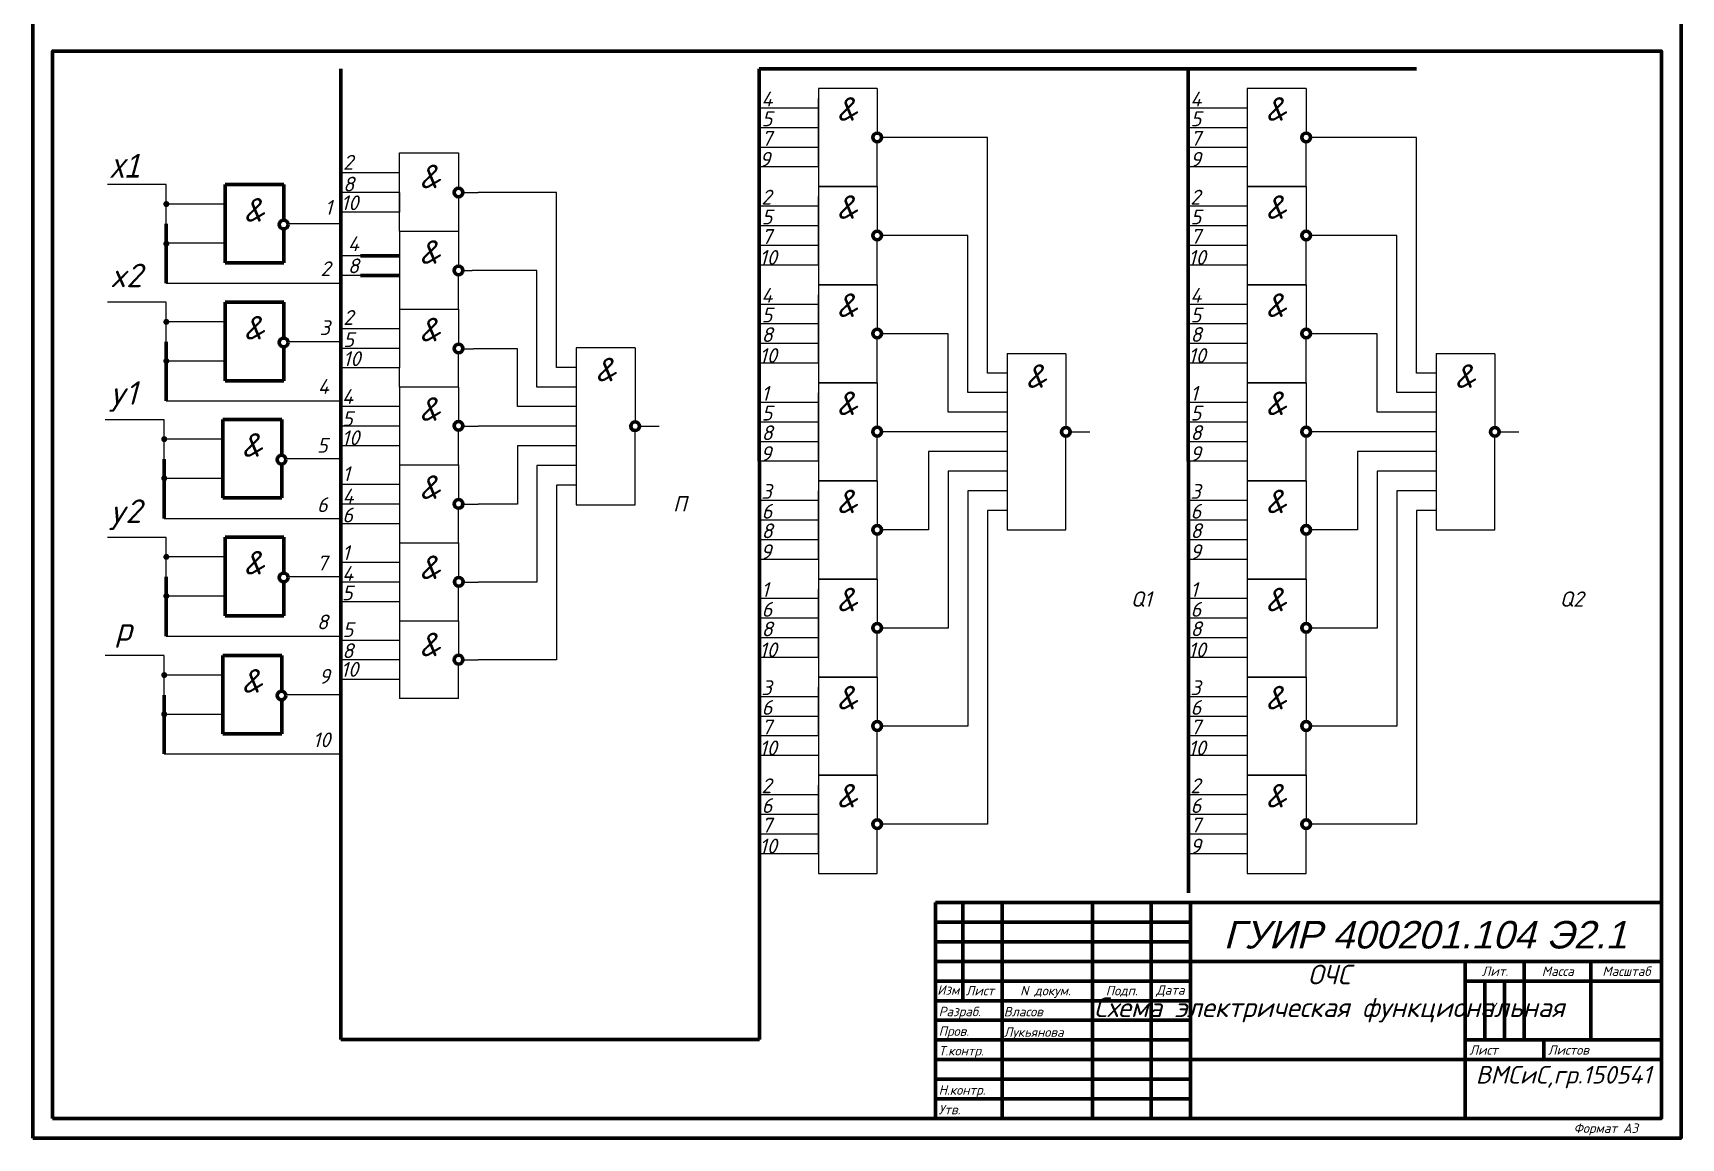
# Model space of a CAD drawing. Header units: millimetres. Extents: x -1147 to 900, y -260 to 949.
# Drawn here: x -692.5 to -272.5, y 74.8 to 356.4 of the extents above; entities that cross this region are included whole.
import ezdxf
from ezdxf.enums import TextEntityAlignment as Align

# ---------------------------------------------------------------- set-up
doc = ezdxf.new("R2010")
doc.units = ezdxf.units.MM
doc.header["$LTSCALE"] = 0.5
doc.layers.get('0').update_dxf_attribs({"lineweight": 60})
doc.styles.get("Standard").update_dxf_attribs({"font": 'isocpeui.ttf', "width": 0.9})
doc.styles.add('ЕСКД_wwcade', font='wwcade.shx', dxfattribs={"width": 0.9, "oblique": 15})
doc.styles.add('чер', font='isocpeur.ttf', dxfattribs={"oblique": 15})

msp = doc.modelspace()

# ---------------------------------------------------------------- hatches: boundary and pattern name
at = {"lineweight": 20, "transparency": 33554551}
h = msp.add_hatch(color=256, dxfattribs=at)
edge = h.paths.add_edge_path()
edge.add_arc((-658.56, 312.78), 0.773, 0, 360)
at = {"lineweight": 20}
h = msp.add_hatch(color=256, dxfattribs=at)
edge = h.paths.add_edge_path()
edge.add_arc((-658.56, 302.69), 0.773, 0, 360)
at = {"lineweight": 20, "transparency": 33554551}
h = msp.add_hatch(color=256, dxfattribs=at)
edge = h.paths.add_edge_path()
edge.add_arc((-658.56, 282.76), 0.773, 0, 360)
h = msp.add_hatch(color=256, dxfattribs=at)
edge = h.paths.add_edge_path()
edge.add_arc((-658.56, 272.78), 0.773, 0, 360)
h = msp.add_hatch(color=256, dxfattribs=at)
edge = h.paths.add_edge_path()
edge.add_arc((-659.09, 252.88), 0.773, 0, 360)
h = msp.add_hatch(color=256, dxfattribs=at)
edge = h.paths.add_edge_path()
edge.add_arc((-659.09, 242.91), 0.773, 0, 360)
h = msp.add_hatch(color=256, dxfattribs=at)
edge = h.paths.add_edge_path()
edge.add_arc((-658.56, 222.88), 0.773, 0, 360)
h = msp.add_hatch(color=256, dxfattribs=at)
edge = h.paths.add_edge_path()
edge.add_arc((-658.56, 212.91), 0.773, 0, 360)
h = msp.add_hatch(color=256, dxfattribs=at)
edge = h.paths.add_edge_path()
edge.add_arc((-659.09, 192.76), 0.773, 0, 360)
h = msp.add_hatch(color=256, dxfattribs=at)
edge = h.paths.add_edge_path()
edge.add_arc((-659.09, 182.78), 0.773, 0, 360)

# ---------------------------------------------------------------- linework, layer by layer
at = {"lineweight": 60, "transparency": 33554551}
for p, q in [((-614.12, 345.22), (-614.12, 347.23)), ((-492.27, 347.23), (-507.44, 347.23))]:
    msp.add_line(p, q, dxfattribs=at)
at = {"lineweight": 60}
for p, q in [((-614.12, 337.78), (-614.12, 345.22)), ((-507.42, 147.23), (-507.44, 347.23)), ((-492.27, 347.23), (-339.99, 347.23)), ((-492.27, 347.23), (-473.98, 347.23)), ((-398.11, 147.23), (-398.13, 347.23)), ((-614.12, 337.78), (-614.12, 150.93)), ((-614.12, 150.93), (-614.12, 99.93)), ((-507.41, 99.93), (-507.41, 147.23)), ((-398.11, 147.23), (-398.11, 137.23)), ((-462.55, 134.78), (-277.55, 134.78)), ((-462.55, 134.78), (-462.55, 79.78)), ((-455.55, 109.78), (-455.55, 134.78)), ((-445.55, 134.78), (-445.55, 79.78)), ((-422.55, 79.78), (-422.55, 134.78)), ((-407.55, 134.78), (-407.55, 79.78)), ((-397.55, 79.78), (-397.55, 134.78)), ((-462.55, 129.78), (-397.55, 129.78)), ((-397.55, 124.78), (-462.55, 124.78)), ((-462.55, 119.78), (-397.55, 119.78)), ((-277.55, 119.78), (-397.55, 119.78)), ((-327.55, 119.78), (-327.55, 79.78)), ((-312.55, 119.78), (-312.55, 99.78)), ((-295.55, 99.78), (-295.55, 119.78)), ((-397.55, 114.78), (-462.55, 114.78)), ((-327.55, 114.78), (-277.55, 114.78)), ((-322.55, 99.78), (-322.55, 114.78)), ((-317.55, 114.78), (-317.55, 99.78)), ((-462.55, 109.78), (-397.55, 109.78)), ((-397.55, 104.78), (-462.55, 104.78)), ((-614.12, 99.93), (-512.41, 99.93)), ((-512.41, 99.93), (-507.41, 99.93)), ((-462.55, 99.78), (-397.55, 99.78)), ((-277.55, 99.78), (-327.55, 99.78)), ((-307.55, 94.78), (-307.55, 99.78)), ((-397.55, 94.78), (-462.55, 94.78)), ((-397.55, 94.78), (-277.55, 94.78)), ((-462.55, 89.78), (-397.55, 89.78)), ((-397.55, 84.78), (-462.55, 84.78)), ((-277.55, 79.78), (-462.55, 79.78))]:
    msp.add_line(p, q, dxfattribs=at)
at = {"lineweight": -2}
for p, q in [((-364.22, 347.23), (-345.94, 347.23)), ((-492.39, 342.23), (-492.44, 337.23)), ((-492.39, 342.23), (-492.39, 317.23)), ((-477.39, 342.23), (-492.39, 342.23)), ((-383.08, 342.23), (-383.13, 337.23)), ((-383.08, 342.23), (-383.08, 317.23)), ((-368.08, 342.23), (-383.08, 342.23)), ((-492.44, 337.23), (-507.44, 337.23)), ((-492.44, 337.23), (-492.42, 332.23)), ((-492.39, 337.23), (-492.39, 332.23)), ((-383.13, 337.23), (-398.13, 337.23)), ((-383.13, 337.23), (-383.11, 332.23)), ((-383.08, 337.23), (-383.08, 332.23)), ((-492.42, 332.23), (-507.42, 332.23)), ((-492.42, 332.23), (-492.42, 327.23)), ((-492.39, 332.23), (-492.39, 327.23)), ((-383.11, 332.23), (-398.11, 332.23)), ((-383.11, 332.23), (-383.11, 327.23)), ((-383.08, 332.23), (-383.08, 327.23)), ((-449.3, 329.73), (-476.28, 329.73)), ((-449.3, 269.73), (-449.3, 329.73)), ((-339.99, 269.73), (-339.99, 329.73)), ((-492.42, 327.23), (-507.42, 327.23)), ((-492.42, 327.23), (-492.42, 322.23)), ((-492.39, 327.23), (-492.39, 322.23)), ((-383.11, 327.23), (-398.11, 327.23)), ((-383.11, 327.23), (-383.11, 322.23)), ((-383.08, 327.23), (-383.08, 322.23)), ((-599.12, 320.72), (-614.12, 320.72)), ((-492.42, 322.23), (-507.42, 322.23)), ((-383.11, 322.23), (-398.11, 322.23)), ((-609.04, 315.72), (-614.12, 315.72)), ((-599.12, 315.72), (-609.04, 315.72)), ((-599.12, 315.72), (-599.12, 310.72)), ((-583, 315.72), (-579.12, 315.72)), ((-559.11, 315.72), (-579.12, 315.72)), ((-559.11, 271.16), (-559.11, 315.72)), ((-492.39, 317.23), (-492.44, 312.23)), ((-492.39, 317.23), (-477.39, 317.23)), ((-477.39, 317.23), (-492.39, 317.23)), ((-492.39, 317.23), (-492.39, 292.23)), ((-477.39, 317.23), (-492.39, 317.23)), ((-383.08, 317.23), (-383.13, 312.23)), ((-383.08, 317.23), (-368.08, 317.23)), ((-368.08, 317.23), (-383.08, 317.23)), ((-383.08, 317.23), (-383.08, 292.23)), ((-368.08, 317.23), (-383.08, 317.23)), ((-492.44, 312.23), (-507.44, 312.23)), ((-492.44, 312.23), (-492.42, 307.23)), ((-492.39, 312.23), (-492.39, 307.23)), ((-383.13, 312.23), (-398.13, 312.23)), ((-383.13, 312.23), (-383.11, 307.23)), ((-383.08, 312.23), (-383.08, 307.23)), ((-627.42, 307.82), (-614.12, 307.82)), ((-609.04, 310.72), (-614.12, 310.72)), ((-599.12, 310.72), (-609.04, 310.72)), ((-492.42, 307.23), (-507.42, 307.23)), ((-492.42, 307.23), (-492.42, 302.23)), ((-492.39, 307.23), (-492.39, 302.23)), ((-383.11, 307.23), (-398.11, 307.23)), ((-383.11, 307.23), (-383.11, 302.23)), ((-383.08, 307.23), (-383.08, 302.23)), ((-454.3, 264.73), (-454.3, 304.73)), ((-344.99, 264.73), (-344.99, 304.73)), ((-609.04, 299.61), (-614.12, 299.61)), ((-492.42, 302.23), (-507.42, 302.23)), ((-492.42, 302.23), (-492.42, 297.23)), ((-492.39, 302.23), (-492.39, 297.23)), ((-383.11, 302.23), (-398.11, 302.23)), ((-383.11, 302.23), (-383.11, 297.23)), ((-383.08, 302.23), (-383.08, 297.23)), ((-609.04, 294.61), (-614.12, 294.61)), ((-582.99, 295.81), (-580.62, 295.81)), ((-564.11, 295.81), (-580.62, 295.81)), ((-564.11, 266.16), (-564.11, 295.81)), ((-492.42, 297.23), (-507.42, 297.23)), ((-383.11, 297.23), (-398.11, 297.23)), ((-658.59, 292.66), (-614.12, 292.66)), ((-492.39, 292.23), (-492.44, 287.23)), ((-492.39, 292.23), (-477.39, 292.23)), ((-477.39, 292.23), (-492.39, 292.23)), ((-492.39, 292.23), (-492.39, 267.23)), ((-477.39, 292.23), (-492.39, 292.23)), ((-383.08, 292.23), (-383.13, 287.23)), ((-383.08, 292.23), (-368.08, 292.23)), ((-368.08, 292.23), (-383.08, 292.23)), ((-383.08, 292.23), (-383.08, 267.23)), ((-368.08, 292.23), (-383.08, 292.23)), ((-599.12, 286.01), (-599.12, 281.01)), ((-492.44, 287.23), (-507.44, 287.23)), ((-492.44, 287.23), (-492.42, 282.23)), ((-492.39, 287.23), (-492.39, 282.23)), ((-383.13, 287.23), (-398.13, 287.23)), ((-383.13, 287.23), (-383.11, 282.23)), ((-383.08, 287.23), (-383.08, 282.23)), ((-492.42, 282.23), (-507.42, 282.23)), ((-492.42, 282.23), (-492.42, 277.23)), ((-492.39, 282.23), (-492.39, 277.23)), ((-383.11, 282.23), (-398.11, 282.23)), ((-383.11, 282.23), (-383.11, 277.23)), ((-383.08, 282.23), (-383.08, 277.23)), ((-609.04, 281.01), (-614.12, 281.01)), ((-599.12, 281.01), (-609.04, 281.01)), ((-599.12, 281.01), (-599.12, 276.01)), ((-599.12, 281.01), (-599.12, 276.01)), ((-492.42, 277.23), (-507.42, 277.23)), ((-492.42, 277.23), (-492.42, 272.23)), ((-492.39, 277.23), (-492.39, 272.23)), ((-459.3, 259.73), (-459.3, 279.73)), ((-383.11, 277.23), (-398.11, 277.23)), ((-383.11, 277.23), (-383.11, 272.23)), ((-383.08, 277.23), (-383.08, 272.23)), ((-349.99, 259.73), (-349.99, 279.73)), ((-609.04, 276.01), (-614.12, 276.01)), ((-599.12, 276.01), (-609.04, 276.01)), ((-599.12, 276.01), (-599.12, 271.01)), ((-582.96, 275.88), (-580.27, 275.88)), ((-569.11, 275.88), (-580.27, 275.88)), ((-569.11, 261.16), (-569.11, 275.88)), ((-554.11, 276.16), (-554.11, 236.16)), ((-539.11, 276.16), (-554.11, 276.16)), ((-554.11, 276.16), (-554.11, 271.16)), ((-539.11, 276.16), (-539.11, 257.27)), ((-444.3, 274.73), (-444.3, 229.73)), ((-444.3, 274.73), (-444.3, 269.73)), ((-429.3, 274.62), (-444.3, 274.62)), ((-334.99, 274.73), (-334.99, 229.73)), ((-334.99, 274.73), (-334.99, 269.73)), ((-319.99, 274.62), (-334.99, 274.62)), ((-609.04, 271.01), (-614.12, 271.01)), ((-599.12, 271.01), (-609.04, 271.01)), ((-554.11, 271.16), (-559.11, 271.16)), ((-554.11, 271.16), (-554.11, 266.16)), ((-492.42, 272.23), (-507.42, 272.23)), ((-444.3, 269.73), (-449.3, 269.73)), ((-444.3, 269.73), (-444.3, 264.73)), ((-383.11, 272.23), (-398.11, 272.23)), ((-334.99, 269.73), (-339.99, 269.73)), ((-334.99, 269.73), (-334.99, 264.73)), ((-599.12, 266.16), (-599.12, 261.16)), ((-559.11, 266.16), (-564.11, 266.16)), ((-554.11, 266.16), (-559.11, 266.16)), ((-554.11, 266.16), (-554.11, 261.16)), ((-492.39, 267.23), (-492.44, 262.23)), ((-492.39, 267.23), (-477.39, 267.23)), ((-477.39, 267.23), (-492.39, 267.23)), ((-492.39, 267.23), (-492.39, 242.23)), ((-477.39, 267.23), (-492.39, 267.23)), ((-449.3, 264.73), (-454.3, 264.73)), ((-444.3, 264.73), (-449.3, 264.73)), ((-444.3, 264.73), (-444.3, 259.73)), ((-383.08, 267.23), (-383.13, 262.23)), ((-383.08, 267.23), (-368.08, 267.23)), ((-368.08, 267.23), (-383.08, 267.23)), ((-383.08, 267.23), (-383.08, 242.23)), ((-368.08, 267.23), (-383.08, 267.23)), ((-339.99, 264.73), (-344.99, 264.73)), ((-334.99, 264.73), (-339.99, 264.73)), ((-334.99, 264.73), (-334.99, 259.73)), ((-658.59, 262.66), (-614.12, 262.66)), ((-609.04, 261.17), (-614.12, 261.17)), ((-599.12, 261.16), (-609.04, 261.17)), ((-599.12, 261.16), (-599.12, 256.16)), ((-559.11, 261.16), (-569.11, 261.16)), ((-554.11, 261.16), (-559.11, 261.16)), ((-554.11, 261.16), (-554.11, 256.16)), ((-492.44, 262.23), (-507.44, 262.23)), ((-492.44, 262.23), (-492.42, 257.23)), ((-492.39, 262.23), (-492.39, 257.23)), ((-383.13, 262.23), (-398.13, 262.23)), ((-383.13, 262.23), (-383.11, 257.23)), ((-383.08, 262.23), (-383.08, 257.23)), ((-492.42, 257.23), (-507.42, 257.23)), ((-492.42, 257.23), (-492.42, 252.23)), ((-492.39, 257.23), (-492.39, 252.23)), ((-449.3, 259.73), (-459.3, 259.73)), ((-444.3, 259.73), (-449.3, 259.73)), ((-444.3, 259.73), (-444.3, 254.73)), ((-444.3, 259.73), (-444.3, 254.73)), ((-383.11, 257.23), (-398.11, 257.23)), ((-383.11, 257.23), (-383.11, 252.23)), ((-383.08, 257.23), (-383.08, 252.23)), ((-339.99, 259.73), (-349.99, 259.73)), ((-334.99, 259.73), (-339.99, 259.73)), ((-334.99, 259.73), (-334.99, 254.73)), ((-334.99, 259.73), (-334.99, 254.73)), ((-609.04, 256.16), (-614.12, 256.16)), ((-599.12, 256.16), (-609.04, 256.16)), ((-599.12, 256.16), (-599.12, 251.16)), ((-583.01, 256.16), (-579.12, 256.16)), ((-559.12, 256.16), (-579.12, 256.16)), ((-554.11, 256.16), (-559.12, 256.16)), ((-554.11, 256.16), (-554.11, 251.16)), ((-554.11, 256.16), (-554.11, 256.16)), ((-554.11, 256.16), (-554.11, 251.16)), ((-539.11, 236.16), (-539.11, 255.05)), ((-537.99, 256.16), (-532.99, 256.16)), ((-492.42, 252.23), (-507.42, 252.23)), ((-492.42, 252.23), (-492.42, 247.23)), ((-492.39, 252.23), (-492.39, 247.23)), ((-444.3, 254.73), (-449.3, 254.73)), ((-444.3, 254.73), (-444.3, 249.73)), ((-383.11, 252.23), (-398.11, 252.23)), ((-383.11, 252.23), (-383.11, 247.23)), ((-383.08, 252.23), (-383.08, 247.23)), ((-339.99, 254.73), (-363.08, 254.73)), ((-334.99, 254.73), (-339.99, 254.73)), ((-334.99, 254.73), (-334.99, 249.73)), ((-609.04, 251.16), (-614.12, 251.16)), ((-599.12, 251.16), (-609.04, 251.16)), ((-559.11, 251.16), (-569.11, 251.16)), ((-569.11, 251.16), (-569.11, 236.31)), ((-554.11, 251.16), (-559.11, 251.16)), ((-554.11, 251.16), (-554.11, 246.16)), ((-449.3, 249.73), (-464.3, 249.73)), ((-464.3, 249.73), (-464.3, 229.73)), ((-444.3, 249.73), (-449.3, 249.73)), ((-444.3, 249.73), (-444.3, 244.73)), ((-444.3, 249.73), (-444.3, 244.73)), ((-339.99, 249.73), (-354.99, 249.73)), ((-354.99, 249.73), (-354.99, 229.73)), ((-334.99, 249.73), (-339.99, 249.73)), ((-334.99, 249.73), (-334.99, 244.73)), ((-334.99, 249.73), (-334.99, 244.73)), ((-599.12, 246.31), (-599.12, 241.31)), ((-559.11, 246.16), (-564.11, 246.16)), ((-564.11, 246.16), (-564.11, 216.45)), ((-554.11, 246.16), (-559.11, 246.16)), ((-554.11, 246.16), (-554.11, 241.16)), ((-492.42, 247.23), (-507.42, 247.23)), ((-449.3, 244.73), (-459.3, 244.73)), ((-459.3, 244.73), (-459.3, 204.73)), ((-444.3, 244.73), (-449.3, 244.73)), ((-444.3, 244.73), (-444.3, 239.73)), ((-383.11, 247.23), (-398.11, 247.23)), ((-339.99, 244.73), (-349.99, 244.73)), ((-349.99, 244.73), (-349.99, 204.73)), ((-334.99, 244.73), (-339.99, 244.73)), ((-334.99, 244.73), (-334.99, 239.73)), ((-609.04, 241.31), (-614.12, 241.31)), ((-599.12, 241.31), (-609.04, 241.31)), ((-599.12, 241.31), (-599.12, 236.31)), ((-554.11, 241.16), (-559.11, 241.16)), ((-559.11, 241.16), (-559.11, 196.6)), ((-492.39, 242.23), (-492.44, 237.23)), ((-492.39, 242.23), (-477.39, 242.23)), ((-477.39, 242.23), (-492.39, 242.23)), ((-492.39, 242.23), (-492.39, 217.23)), ((-477.39, 242.23), (-492.39, 242.23)), ((-449.3, 239.73), (-454.3, 239.73)), ((-454.3, 239.73), (-454.3, 179.73)), ((-444.3, 239.73), (-449.3, 239.73)), ((-444.3, 239.73), (-444.3, 234.73)), ((-383.08, 242.23), (-383.13, 237.23)), ((-383.08, 242.23), (-368.08, 242.23)), ((-368.08, 242.23), (-383.08, 242.23)), ((-383.08, 242.23), (-383.08, 217.23)), ((-368.08, 242.23), (-383.08, 242.23)), ((-339.99, 239.73), (-344.99, 239.73)), ((-344.99, 239.73), (-344.99, 179.73)), ((-334.99, 239.73), (-339.99, 239.73)), ((-334.99, 239.73), (-334.99, 234.73)), ((-609.04, 236.31), (-614.12, 236.31)), ((-599.12, 236.31), (-609.04, 236.31)), ((-599.12, 236.31), (-599.12, 231.31)), ((-599.12, 236.31), (-599.12, 231.31)), ((-582.96, 236.31), (-579.12, 236.31)), ((-569.11, 236.31), (-579.12, 236.31)), ((-554.11, 236.16), (-539.11, 236.16)), ((-492.44, 237.23), (-507.44, 237.23)), ((-492.44, 237.23), (-492.42, 232.23)), ((-492.39, 237.23), (-492.39, 232.23)), ((-383.13, 237.23), (-398.13, 237.23)), ((-383.13, 237.23), (-383.11, 232.23)), ((-383.08, 237.23), (-383.08, 232.23)), ((-659.12, 232.66), (-614.12, 232.66)), ((-609.04, 231.31), (-614.12, 231.31)), ((-599.12, 231.31), (-609.04, 231.31)), ((-492.42, 232.23), (-507.42, 232.23)), ((-492.42, 232.23), (-492.42, 227.23)), ((-492.39, 232.23), (-492.39, 227.23)), ((-444.3, 234.73), (-449.3, 234.73)), ((-449.3, 234.73), (-449.3, 154.73)), ((-444.3, 234.73), (-444.3, 229.73)), ((-383.11, 232.23), (-398.11, 232.23)), ((-383.11, 232.23), (-383.11, 227.23)), ((-383.08, 232.23), (-383.08, 227.23)), ((-334.99, 234.73), (-339.99, 234.73)), ((-339.99, 234.73), (-339.99, 154.73)), ((-334.99, 234.73), (-334.99, 229.73)), ((-492.42, 227.23), (-507.42, 227.23)), ((-492.42, 227.23), (-492.42, 222.23)), ((-492.39, 227.23), (-492.39, 222.23)), ((-464.3, 229.73), (-476.28, 229.73)), ((-444.3, 229.73), (-429.3, 229.73)), ((-383.11, 227.23), (-398.11, 227.23)), ((-383.11, 227.23), (-383.11, 222.23)), ((-383.08, 227.23), (-383.08, 222.23)), ((-354.99, 229.73), (-366.97, 229.73)), ((-334.99, 229.73), (-319.99, 229.73)), ((-599.12, 226.45), (-599.12, 221.45)), ((-609.04, 221.45), (-614.12, 221.45)), ((-599.12, 221.45), (-609.04, 221.45)), ((-599.12, 221.45), (-599.12, 216.45)), ((-492.42, 222.23), (-507.42, 222.23)), ((-383.11, 222.23), (-398.11, 222.23)), ((-609.04, 216.45), (-614.12, 216.45)), ((-599.12, 216.45), (-609.04, 216.45)), ((-599.12, 216.45), (-599.12, 211.45)), ((-582.94, 216.45), (-579.12, 216.45)), ((-564.11, 216.45), (-579.12, 216.45)), ((-492.39, 217.23), (-492.44, 212.23)), ((-492.39, 217.23), (-477.39, 217.23)), ((-477.39, 217.23), (-492.39, 217.23)), ((-492.39, 217.23), (-492.39, 192.23)), ((-477.39, 217.23), (-492.39, 217.23)), ((-383.08, 217.23), (-383.13, 212.23)), ((-383.08, 217.23), (-368.08, 217.23)), ((-368.08, 217.23), (-383.08, 217.23)), ((-383.08, 217.23), (-383.08, 192.23)), ((-368.08, 217.23), (-383.08, 217.23)), ((-609.04, 211.45), (-614.12, 211.45)), ((-599.12, 211.45), (-609.04, 211.45)), ((-492.44, 212.23), (-507.44, 212.23)), ((-492.44, 212.23), (-492.42, 207.23)), ((-492.39, 212.23), (-492.39, 207.23)), ((-383.13, 212.23), (-398.13, 212.23)), ((-383.13, 212.23), (-383.11, 207.23)), ((-383.08, 212.23), (-383.08, 207.23)), ((-599.12, 206.6), (-599.12, 201.6)), ((-492.42, 207.23), (-507.42, 207.23)), ((-492.42, 207.23), (-492.42, 202.23)), ((-492.39, 207.23), (-492.39, 202.23)), ((-383.11, 207.23), (-398.11, 207.23)), ((-383.11, 207.23), (-383.11, 202.23)), ((-383.08, 207.23), (-383.08, 202.23)), ((-658.59, 202.66), (-614.12, 202.66)), ((-492.42, 202.23), (-507.42, 202.23)), ((-492.42, 202.23), (-492.42, 197.23)), ((-492.39, 202.23), (-492.39, 197.23)), ((-459.3, 204.73), (-476.28, 204.73)), ((-383.11, 202.23), (-398.11, 202.23)), ((-383.11, 202.23), (-383.11, 197.23)), ((-383.08, 202.23), (-383.08, 197.23)), ((-609.04, 201.6), (-614.12, 201.6)), ((-599.12, 201.6), (-609.04, 201.6)), ((-599.12, 201.6), (-599.12, 196.6)), ((-609.04, 196.6), (-614.12, 196.6)), ((-599.12, 196.6), (-609.04, 196.6)), ((-599.12, 196.6), (-599.12, 191.6)), ((-582.96, 196.6), (-579.12, 196.6)), ((-559.11, 196.6), (-579.12, 196.6)), ((-492.42, 197.23), (-507.42, 197.23)), ((-383.11, 197.23), (-398.11, 197.23)), ((-609.04, 191.6), (-614.12, 191.6)), ((-599.12, 191.6), (-609.04, 191.6)), ((-492.39, 192.23), (-492.44, 187.23)), ((-492.39, 192.23), (-477.39, 192.23)), ((-477.39, 192.23), (-492.39, 192.23)), ((-492.39, 192.23), (-492.39, 167.23)), ((-477.39, 192.23), (-492.39, 192.23)), ((-383.08, 192.23), (-383.13, 187.23)), ((-383.08, 192.23), (-368.08, 192.23)), ((-368.08, 192.23), (-383.08, 192.23)), ((-383.08, 192.23), (-383.08, 167.23)), ((-368.08, 192.23), (-383.08, 192.23)), ((-584.12, 186.75), (-599.12, 186.75)), ((-492.44, 187.23), (-507.44, 187.23)), ((-492.44, 187.23), (-492.42, 182.23)), ((-492.39, 187.23), (-492.39, 182.23)), ((-383.13, 187.23), (-398.13, 187.23)), ((-383.13, 187.23), (-383.11, 182.23)), ((-383.08, 187.23), (-383.08, 182.23)), ((-492.42, 182.23), (-507.42, 182.23)), ((-492.42, 182.23), (-492.42, 177.23)), ((-492.39, 182.23), (-492.39, 177.23)), ((-383.11, 182.23), (-398.11, 182.23)), ((-383.11, 182.23), (-383.11, 177.23)), ((-383.08, 182.23), (-383.08, 177.23)), ((-492.42, 177.23), (-507.42, 177.23)), ((-492.39, 177.23), (-492.39, 172.23)), ((-383.11, 177.23), (-398.11, 177.23)), ((-383.08, 177.23), (-383.08, 172.23)), ((-344.99, 179.73), (-366.97, 179.73)), ((-659.12, 172.66), (-614.12, 172.66)), ((-492.42, 172.23), (-507.42, 172.23)), ((-383.11, 172.23), (-398.11, 172.23)), ((-492.39, 167.23), (-492.44, 162.23)), ((-492.39, 167.23), (-477.39, 167.23)), ((-477.39, 167.23), (-492.39, 167.23)), ((-492.39, 167.23), (-492.39, 142.23)), ((-477.39, 167.23), (-492.39, 167.23)), ((-383.08, 167.23), (-383.13, 162.23)), ((-383.08, 167.23), (-368.08, 167.23)), ((-368.08, 167.23), (-383.08, 167.23)), ((-383.08, 167.23), (-383.08, 142.23)), ((-368.08, 167.23), (-383.08, 167.23)), ((-492.44, 162.23), (-507.44, 162.23)), ((-492.44, 162.23), (-492.42, 157.23)), ((-492.39, 162.23), (-492.39, 157.23)), ((-383.13, 162.23), (-398.13, 162.23)), ((-383.13, 162.23), (-383.11, 157.23)), ((-383.08, 162.23), (-383.08, 157.23)), ((-492.42, 157.23), (-507.42, 157.23)), ((-492.42, 157.23), (-492.42, 152.23)), ((-492.39, 157.23), (-492.39, 152.23)), ((-383.11, 157.23), (-398.11, 157.23)), ((-383.11, 157.23), (-383.11, 152.23)), ((-383.08, 157.23), (-383.08, 152.23)), ((-492.42, 152.23), (-507.42, 152.23)), ((-492.42, 152.23), (-492.42, 147.23)), ((-492.39, 152.23), (-492.39, 147.23)), ((-383.11, 152.23), (-398.11, 152.23)), ((-383.11, 152.23), (-383.11, 147.23)), ((-383.08, 152.23), (-383.08, 147.23)), ((-339.99, 154.73), (-366.97, 154.73)), ((-492.42, 147.23), (-507.42, 147.23)), ((-383.11, 147.23), (-398.11, 147.23)), ((-492.39, 142.23), (-477.39, 142.23)), ((-383.08, 142.23), (-368.08, 142.23))]:
    msp.add_line(p, q, dxfattribs=at)
at = {"lineweight": 20, "transparency": 33554551}
for p, q in [((-477.39, 342.23), (-477.39, 330.84)), ((-368.08, 342.23), (-368.08, 330.84)), ((-477.39, 317.23), (-477.39, 328.67)), ((-368.08, 317.23), (-368.08, 328.67)), ((-339.99, 329.73), (-366.97, 329.73)), ((-599.12, 305.87), (-599.12, 325.87)), ((-599.12, 325.87), (-584.12, 325.87)), ((-584.12, 325.87), (-584.12, 316.85)), ((-668.59, 317.78), (-673.59, 317.78)), ((-658.59, 317.78), (-668.59, 317.78)), ((-658.59, 307.78), (-658.59, 317.78)), ((-643.59, 317.78), (-643.59, 312.78)), ((-477.39, 317.23), (-477.39, 305.84)), ((-368.08, 317.23), (-368.08, 305.84)), ((-643.59, 312.78), (-658.59, 312.78)), ((-643.59, 312.78), (-643.59, 302.78)), ((-584.12, 314.62), (-584.12, 305.87)), ((-643.59, 302.78), (-658.59, 302.78)), ((-599.12, 305.87), (-584.12, 305.87)), ((-599.12, 305.87), (-599.12, 286.01)), ((-584.12, 305.87), (-584.12, 305.87)), ((-584.12, 305.87), (-584.11, 296.99)), ((-477.39, 292.23), (-477.39, 303.67)), ((-454.3, 304.73), (-476.28, 304.73)), ((-368.08, 292.23), (-368.08, 303.67)), ((-344.99, 304.73), (-366.97, 304.73)), ((-584.12, 286.01), (-584.12, 294.76)), ((-477.39, 292.23), (-477.39, 280.84)), ((-368.08, 292.23), (-368.08, 280.84)), ((-668.59, 287.78), (-673.59, 287.78)), ((-658.59, 287.78), (-668.59, 287.78)), ((-658.59, 277.66), (-658.59, 287.66)), ((-643.59, 287.75), (-643.59, 282.75)), ((-599.12, 286.01), (-584.12, 286.01)), ((-584.12, 286.01), (-584.12, 277.08)), ((-643.59, 282.75), (-658.59, 282.75)), ((-643.59, 282.75), (-643.59, 272.75)), ((-477.39, 267.23), (-477.39, 278.67)), ((-459.3, 279.73), (-476.28, 279.73)), ((-368.08, 267.23), (-368.08, 278.67)), ((-349.99, 279.73), (-366.97, 279.73)), ((-584.12, 266.16), (-584.12, 274.86)), ((-429.3, 274.62), (-429.3, 255.85)), ((-319.99, 274.62), (-319.99, 255.85)), ((-643.59, 272.75), (-658.59, 272.75)), ((-599.12, 266.16), (-599.12, 271.01)), ((-584.12, 266.16), (-599.12, 266.16)), ((-584.12, 266.16), (-584.12, 257.39)), ((-477.39, 267.23), (-477.39, 255.84)), ((-368.08, 267.23), (-368.08, 255.84)), ((-669.12, 257.78), (-674.12, 257.78)), ((-659.12, 257.78), (-669.12, 257.78)), ((-659.12, 247.78), (-659.12, 257.78)), ((-644.12, 257.88), (-644.12, 252.88)), ((-644.12, 252.88), (-659.12, 252.88)), ((-644.12, 252.88), (-644.12, 242.88)), ((-584.12, 246.31), (-584.12, 255.16)), ((-477.39, 242.23), (-477.39, 253.67)), ((-449.3, 254.73), (-476.28, 254.73)), ((-449.3, 254.73), (-449.3, 254.73)), ((-429.3, 229.73), (-429.3, 253.62)), ((-428.19, 254.73), (-423.19, 254.73)), ((-368.08, 242.23), (-368.08, 253.67)), ((-363.08, 254.73), (-366.97, 254.73)), ((-319.99, 229.73), (-319.99, 253.62)), ((-318.88, 254.73), (-313.88, 254.73)), ((-599.12, 251.16), (-599.12, 246.31)), ((-599.12, 246.31), (-584.12, 246.31)), ((-584.12, 246.31), (-584.12, 237.47)), ((-644.12, 242.88), (-659.12, 242.88)), ((-477.39, 242.23), (-477.39, 230.84)), ((-368.08, 242.23), (-368.08, 230.84)), ((-584.12, 226.45), (-584.12, 235.24)), ((-599.12, 231.31), (-599.12, 226.45)), ((-668.59, 227.78), (-673.59, 227.78)), ((-658.59, 227.78), (-668.59, 227.78)), ((-658.59, 217.78), (-658.59, 227.78)), ((-643.59, 227.88), (-643.59, 222.88)), ((-477.39, 217.23), (-477.39, 228.67)), ((-368.08, 217.23), (-368.08, 228.67)), ((-643.59, 222.88), (-658.59, 222.88)), ((-643.59, 222.88), (-643.59, 212.88)), ((-599.12, 226.45), (-584.12, 226.45)), ((-584.12, 226.45), (-584.12, 217.61)), ((-584.12, 206.6), (-584.12, 215.39)), ((-477.39, 217.23), (-477.39, 205.84)), ((-368.08, 217.23), (-368.08, 205.84)), ((-643.59, 212.88), (-658.59, 212.88)), ((-599.12, 211.45), (-599.12, 206.6)), ((-599.12, 206.6), (-584.12, 206.6)), ((-584.12, 206.6), (-584.12, 197.8)), ((-477.39, 192.23), (-477.39, 203.67)), ((-368.08, 192.23), (-368.08, 203.67)), ((-349.99, 204.73), (-366.97, 204.73)), ((-669.12, 197.78), (-674.12, 197.78)), ((-659.12, 197.78), (-669.12, 197.78)), ((-659.12, 187.66), (-659.12, 197.66)), ((-644.12, 197.75), (-644.12, 192.75)), ((-584.12, 186.75), (-584.12, 195.57)), ((-644.12, 192.75), (-659.12, 192.75)), ((-644.12, 192.75), (-644.12, 182.75)), ((-599.12, 191.6), (-599.12, 186.75)), ((-477.39, 192.23), (-477.39, 180.84)), ((-368.08, 192.23), (-368.08, 180.84)), ((-644.12, 182.75), (-659.12, 182.75)), ((-477.39, 167.23), (-477.39, 178.67)), ((-454.3, 179.73), (-476.28, 179.73)), ((-368.08, 167.23), (-368.08, 178.67)), ((-477.39, 167.23), (-477.39, 155.84)), ((-368.08, 167.23), (-368.08, 155.84)), ((-477.39, 142.23), (-477.39, 153.67)), ((-449.3, 154.73), (-476.28, 154.73)), ((-368.08, 142.23), (-368.08, 153.67))]:
    msp.add_line(p, q, dxfattribs=at)
for p, q in [((-628.59, 317.78), (-643.59, 317.78)), ((-643.59, 317.78), (-643.59, 307.78)), ((-628.59, 308.67), (-628.59, 317.78)), ((-658.59, 307.78), (-658.59, 292.66)), ((-643.59, 307.78), (-643.59, 297.78)), ((-628.59, 297.78), (-628.59, 306.44)), ((-609.04, 299.61), (-599.18, 299.61)), ((-643.59, 297.78), (-628.59, 297.78)), ((-609.04, 294.61), (-599.18, 294.61)), ((-658.59, 277.66), (-658.59, 262.66)), ((-659.12, 232.66), (-659.12, 247.78)), ((-658.59, 202.66), (-658.59, 217.78)), ((-659.12, 187.66), (-659.12, 172.66))]:
    msp.add_line(p, q)
at = {"transparency": 33554551}
for p, q in [((-628.59, 287.75), (-643.59, 287.75)), ((-643.59, 287.75), (-643.59, 277.75)), ((-628.59, 278.64), (-628.59, 287.75)), ((-643.59, 277.75), (-643.59, 267.75)), ((-628.59, 267.75), (-628.59, 276.41)), ((-643.59, 267.75), (-628.59, 267.75)), ((-629.12, 257.88), (-644.12, 257.88)), ((-644.12, 257.88), (-644.12, 247.88)), ((-629.12, 248.76), (-629.12, 257.88)), ((-644.12, 247.88), (-644.12, 237.88)), ((-629.12, 237.88), (-629.12, 246.54)), ((-644.12, 237.88), (-629.12, 237.88)), ((-628.59, 227.88), (-643.59, 227.88)), ((-643.59, 227.88), (-643.59, 217.88)), ((-628.59, 218.76), (-628.59, 227.88)), ((-643.59, 217.88), (-643.59, 207.88)), ((-628.59, 207.88), (-628.59, 216.54)), ((-643.59, 207.88), (-628.59, 207.88)), ((-629.12, 197.75), (-644.12, 197.75)), ((-644.12, 197.75), (-644.12, 187.75)), ((-629.12, 188.64), (-629.12, 197.75)), ((-644.12, 187.75), (-644.12, 177.75)), ((-629.12, 177.75), (-629.12, 186.41)), ((-644.12, 177.75), (-629.12, 177.75))]:
    msp.add_line(p, q, dxfattribs=at)
at = {"lineweight": -2, "transparency": 33554551}
for p, q in [((-627.42, 277.79), (-614.12, 277.79)), ((-627.94, 247.91), (-614.64, 247.91)), ((-627.42, 217.91), (-614.12, 217.91)), ((-627.94, 187.79), (-614.64, 187.79))]:
    msp.add_line(p, q, dxfattribs=at)
at = {"lineweight": 60, "transparency": 33554551}
for points in [[(-692.55, 74.78), (-272.55, 74.78), (-272.55, 371.78), (-692.55, 371.78)], [(-687.55, 79.78), (-277.55, 79.78), (-277.55, 351.78), (-687.55, 351.78)]]:
    msp.add_lwpolyline(points, close=True, dxfattribs=at)
at = {"transparency": 33554551}
for centre in [(-477.39, 329.78), (-368.08, 329.78), (-584.11, 315.73), (-477.39, 304.78), (-368.08, 304.78), (-584.11, 295.88), (-628.66, 277.53), (-477.39, 279.78), (-368.08, 279.78), (-584.07, 275.97), (-584.11, 256.28), (-477.39, 254.78), (-429.3, 254.73), (-368.08, 254.78), (-319.99, 254.73), (-629.19, 247.65), (-584.07, 236.36), (-477.39, 229.78), (-368.08, 229.78), (-628.66, 217.65), (-584.05, 216.5), (-477.39, 204.78), (-368.08, 204.78), (-584.07, 196.68), (-629.19, 187.53), (-477.39, 179.78), (-368.08, 179.78), (-477.39, 154.78), (-368.08, 154.78)]:
    msp.add_circle(centre, 1.11, dxfattribs=at)
for centre in [(-628.66, 307.55), (-539.11, 256.16)]:
    msp.add_circle(centre, 1.11)

# ---------------------------------------------------------------- texts
for s, height, p in [('4', 3.77, (-506.92, 337.66)), ('4', 3.77, (-397.61, 337.66)), ('5', 3.77, (-506.86, 332.62)), ('&', 6, (-487.78, 334.01)), ('5', 3.77, (-397.55, 332.62)), ('&', 6, (-378.47, 334.01)), ('7', 3.77, (-506.86, 327.62)), ('7', 3.77, (-397.55, 327.66)), ('2', 3.77, (-613.52, 321.54)), ('9', 3.77, (-507.42, 322.3)), ('9', 3.77, (-397.66, 322.3)), ('8', 3.77, (-613.52, 315.98)), ('&', 6, (-594.12, 316.81)), ('2', 3.77, (-506.92, 312.66)), ('&', 6, (-487.78, 309.01)), ('2', 3.77, (-397.61, 312.66)), ('&', 6, (-378.47, 309.01)), ('1', 3.77, (-618.17, 310.07)), ('10', 3.767, (-614.07, 311.22)), ('5', 3.77, (-506.86, 307.62)), ('5', 3.77, (-397.55, 307.62)), ('4', 3.77, (-612.3, 300.79)), ('&', 6, (-594.12, 297.55)), ('7', 3.77, (-506.86, 302.62)), ('7', 3.77, (-397.55, 302.66)), ('8', 3.77, (-612.3, 295.14)), ('10', 3.767, (-507.42, 297.3)), ('10', 3.767, (-398.11, 297.3)), ('x2', 6, (-672.9, 291.6)), ('2', 3.77, (-619.29, 294.41)), ('4', 3.77, (-506.92, 287.66)), ('&', 6, (-487.78, 284.01)), ('4', 3.77, (-397.61, 287.66)), ('&', 6, (-378.47, 284.01)), ('2', 3.77, (-613.48, 282)), ('5', 3.77, (-506.86, 282.62)), ('5', 3.77, (-397.55, 282.62)), ('3', 3.77, (-619.51, 279.41)), ('&', 6, (-594.12, 277.81)), ('8', 3.77, (-506.86, 277.62)), ('8', 3.77, (-397.55, 277.66)), ('5', 3.77, (-613.48, 276.35)), ('10', 3.767, (-613.54, 271.5)), ('&', 6, (-549.28, 267.62)), ('10', 3.767, (-507.42, 272.3)), ('10', 3.767, (-398.11, 272.3)), ('&', 6, (-439.61, 265.94)), ('&', 6, (-330.29, 265.94)), ('y1', 6, (-673.09, 261.65)), ('4', 3.77, (-619.96, 264.41)), ('4', 3.77, (-613.79, 261.85)), ('1', 3.77, (-506.92, 262.66)), ('&', 6, (-487.78, 259.01)), ('1', 3.77, (-397.61, 262.66)), ('&', 6, (-378.47, 259.01)), ('&', 6, (-594.12, 257.55)), ('5', 3.77, (-506.86, 257.62)), ('5', 3.77, (-397.55, 257.62)), ('5', 3.77, (-613.79, 256.2, 18.41)), ('8', 3.77, (-506.86, 252.62)), ('8', 3.77, (-397.55, 252.66)), ('5', 3.77, (-620.18, 249.41)), ('10', 3.767, (-613.85, 251.35, 18.41)), ('9', 3.77, (-507.15, 247.3)), ('9', 3.77, (-397.66, 247.3)), ('1', 3.77, (-613.66, 242.16)), ('&', 6, (-594.12, 237.64)), ('4', 3.77, (-613.66, 236.51)), ('3', 3.77, (-506.92, 237.66)), ('&', 6, (-487.78, 234.01)), ('3', 3.77, (-397.61, 237.66)), ('&', 6, (-378.47, 234.01)), ('y2', 6, (-673.09, 231.53)), ('6', 3.77, (-620.18, 234.28)), ('6', 3.77, (-613.72, 231.66)), ('П', 3.91, (-529.42, 234.45, 1324.17)), ('6', 3.77, (-506.86, 232.62)), ('6', 3.77, (-397.55, 232.62)), ('8', 3.77, (-506.86, 227.62)), ('8', 3.77, (-397.55, 227.66)), ('7', 3.77, (-620.18, 219.41)), ('1', 3.77, (-613.76, 222.07)), ('&', 6, (-594.12, 217.22)), ('9', 3.77, (-507.15, 222.3)), ('9', 3.77, (-397.66, 222.3)), ('4', 3.77, (-613.76, 216.75)), ('5', 3.77, (-613.82, 211.81)), ('1', 3.77, (-506.92, 212.66)), ('&', 6, (-487.78, 209.01)), ('1', 3.77, (-397.61, 212.66)), ('&', 6, (-378.47, 209.01)), ('6', 3.77, (-506.86, 207.62)), ('6', 3.77, (-397.55, 207.62)), ('8', 3.77, (-620.18, 204.41)), ('5', 3.77, (-613.66, 202.44)), ('8', 3.77, (-506.86, 202.62)), ('8', 3.77, (-397.55, 202.66)), ('p', 6, (-671.6, 201.51)), ('&', 6, (-594.12, 197.55)), ('8', 3.77, (-613.72, 197.08)), ('10', 3.767, (-507.42, 197.3)), ('10', 3.767, (-398.11, 197.3)), ('9', 3.77, (-619.66, 190.55)), ('10', 3.767, (-614.12, 192.33)), ('3', 3.77, (-506.92, 187.66)), ('&', 6, (-487.78, 184.01)), ('3', 3.77, (-397.61, 187.66)), ('&', 6, (-378.47, 184.01)), ('6', 3.77, (-506.86, 182.62)), ('6', 3.77, (-397.55, 182.62)), ('7', 3.77, (-506.86, 177.62)), ('7', 3.77, (-397.55, 177.66)), ('10', 3.767, (-621.23, 174.36)), ('10', 3.767, (-507.42, 172.3)), ('10', 3.767, (-398.11, 172.3)), ('2', 3.77, (-506.92, 162.66)), ('&', 6, (-487.78, 159.01)), ('2', 3.77, (-397.61, 162.66)), ('&', 6, (-378.47, 159.01)), ('6', 3.77, (-506.86, 157.62)), ('6', 3.77, (-397.55, 157.62)), ('7', 3.77, (-506.86, 152.62)), ('7', 3.77, (-397.55, 152.66)), ('10', 3.767, (-507.42, 147.3)), ('9', 3.77, (-397.66, 147.3))]:
    msp.add_text(s, height=height).set_placement(p)
at = {"style": 'ЕСКД_wwcade', "oblique": 15, "width": 0.9}
msp.add_text('x1', height=6, dxfattribs=at).set_placement((-672.96, 319.55))
at = {"transparency": 33554551}
for s, height, p in [('&', 6, (-638.91, 308.3)), ('&', 6, (-638.91, 278.27)), ('&', 6, (-639.43, 248.39)), ('&', 6, (-638.91, 218.39)), ('Q1', 3.911, (-412.8, 210.17, 2648.34)), ('Q2', 3.911, (-303.49, 210.17, 2648.34)), ('&', 6, (-639.43, 188.27))]:
    msp.add_text(s, height=height, dxfattribs=at).set_placement(p)
at = {"style": 'чер', "oblique": 15}
for s, p in [('Лит.', (-319.96, 116.09)), ('Масса', (-303.96, 116.09)), ('Масштаб', (-286.46, 116.09)), ('N докум.', (-434.52, 111.14)), ('Подп.', (-415.08, 111.14)), ('Дата', (-402.69, 111.29))]:
    msp.add_text(s, height=2.4, dxfattribs=at).set_placement(p, align=Align.CENTER)
for s, p in [('Изм', (-462.11, 111.29)), ('Лист', (-454.82, 111.14)), ('У', (-321.35, 106.86)), ('Разраб.', (-461.74, 105.82)), ('Пров.', (-461.74, 100.82)), ('Т.контр.', (-461.74, 95.82)), ('Листов', (-306.47, 96.02)), ('Н.контр.', (-461.74, 85.82)), ('Утв.', (-461.74, 80.82)), ('Формат А3', (-299.93, 76.09))]:
    msp.add_text(s, height=2.4, dxfattribs=at).set_placement(p)
at = {"lineweight": -2, "style": 'чер', "oblique": 15}
for s, p in [('Власов', (-445.14, 105.78)), ('Лукьянова', (-445.14, 100.57))]:
    msp.add_text(s, height=2.4, dxfattribs=at).set_placement(p)
at = {"lineweight": 60, "style": 'чер', "oblique": 15}
msp.add_text('Лист', height=2.4, dxfattribs=at).set_placement((-326.47, 96.02))
at = {"transparency": 33554551, "width": 118.3742, "attachment_point": 1, "style": 'чер'}
for s, insert, char_height in [('\\pxt10;{\\fArial|b0|i0|c204|p34;ГУИР 400201.104 Э2.1}', (-389.14, 130.08), 7), ('\\pxqc,t10;ОЧС \\PСхема электрическая функциональная', (-421.39, 118.94), 5)]:
    msp.add_mtext(s, dxfattribs=dict(at, insert=insert, char_height=char_height))
at = {"lineweight": -2, "insert": (-324.86, 93.16), "char_height": 8, "width": 44.8152, "attachment_point": 1, "style": 'чер'}
msp.add_mtext('\\pxt4;{\\H0.5625x;ВМСиС,гр.150541} ', dxfattribs=at)

doc.saveas('drawing.dxf')
